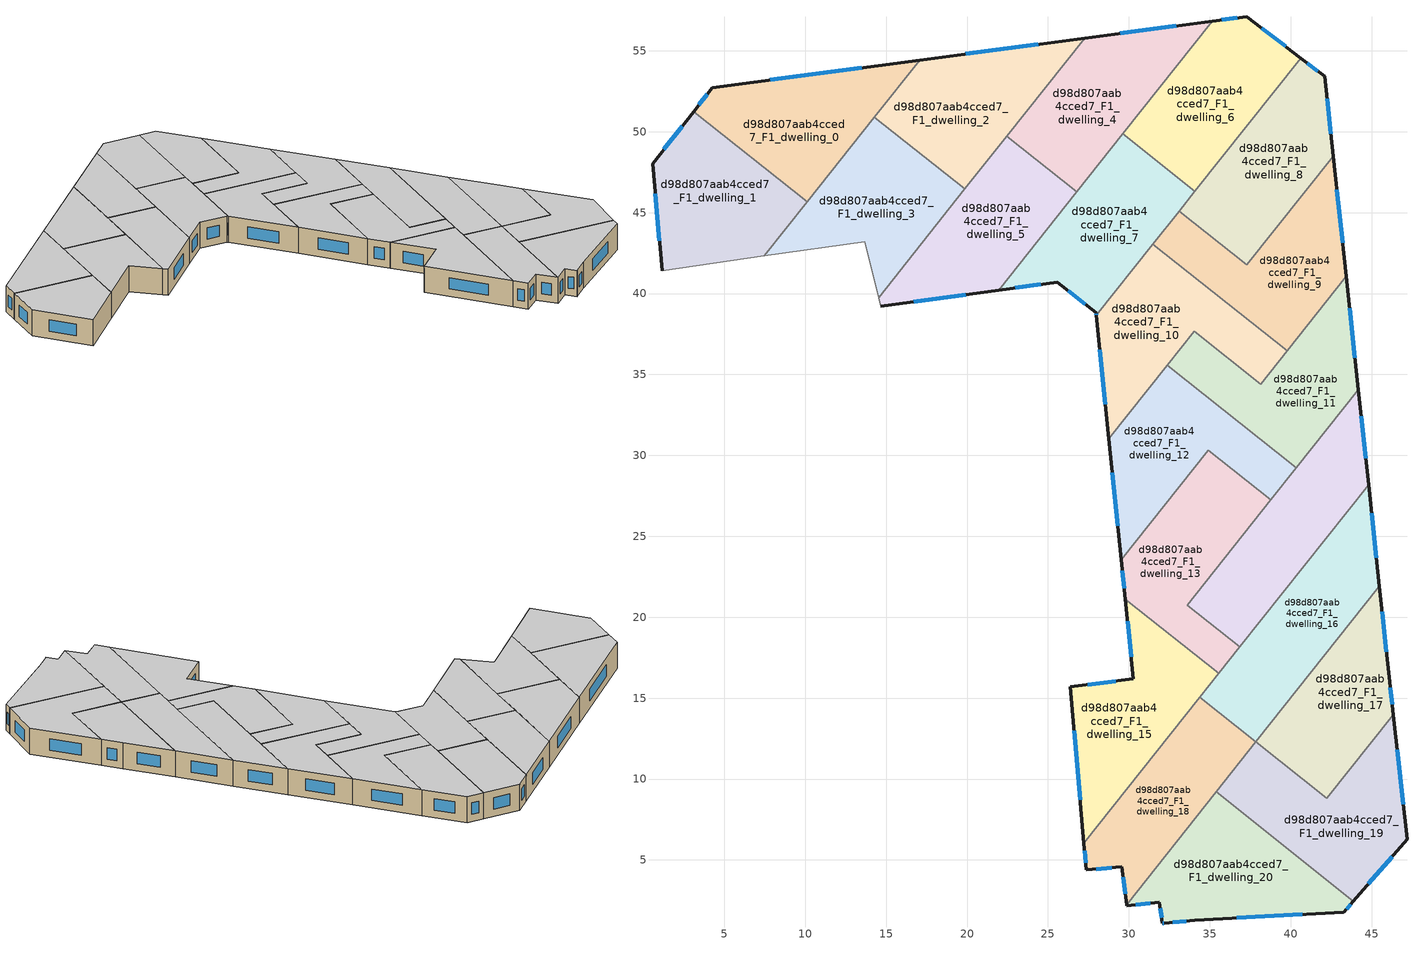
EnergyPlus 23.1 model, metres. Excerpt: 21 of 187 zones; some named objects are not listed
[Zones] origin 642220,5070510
d98d807aab4cced7_F1_dwelling_0
 floor to d98d807aab4cced7_F0_dwelling_0 (EU_floor_Construction): 17.07,54.42 10.12,45.67 3.1,51.24 4.27,52.72 z3
 wall outside (EU_wall_Construction): 17.07,54.42 4.27,52.72 3.1,51.24 z3:6
 wall to d98d807aab4cced7_F1_dwelling_1 (EU_wall_Construction): 3.1,51.24 10.12,45.67 z3:6
 wall to d98d807aab4cced7_F1_dwelling_3 (EU_wall_Construction): 10.12,45.67 14.27,50.9 z3:6
 wall to d98d807aab4cced7_F1_dwelling_2 (EU_wall_Construction): 14.27,50.9 17.07,54.42 z3:6
 window (EU_Window_Construction): 3.94,52.31 3.43,51.65 / 13.48,53.95 7.85,53.2 z3.84:5.16
 ceiling to d98d807aab4cced7_F2_dwelling_0 (EU_floor_Construction): 10.12,45.67 17.07,54.42 4.27,52.72 3.1,51.24 z6
d98d807aab4cced7_F1_dwelling_1
 floor to d98d807aab4cced7_F0_dwelling_1 (EU_floor_Construction): 10.12,45.67 7.46,42.32 1.16,41.42 0.56,48.02 3.1,51.24 z3
 wall outside (EU_wall_Construction): 3.1,51.24 0.56,48.02 1.16,41.42 z3:6
 wall adiabatic (EU_wall_Construction): 1.16,41.42 7.46,42.32 z3:6
 wall to d98d807aab4cced7_F1_dwelling_3 (EU_wall_Construction): 7.46,42.32 10.12,45.67 z3:6
 window (EU_Window_Construction): 0.73,46.17 1,43.27 / 2.39,50.34 1.28,48.92 z3.84:5.16
 ceiling to d98d807aab4cced7_F2_dwelling_1 (EU_floor_Construction): 7.46,42.32 10.12,45.67 3.1,51.24 0.56,48.02 1.16,41.42 z6
d98d807aab4cced7_F1_dwelling_10
 floor to d98d807aab4cced7_F0_dwelling_10 (EU_floor_Construction): 39.79,36.47 38.14,34.4 34.03,37.66 28.77,31.03 28,38.65 31.49,43.05 z3
 wall outside (EU_wall_Construction): 28,38.65 28.77,31.03 z3:6
 wall to d98d807aab4cced7_F1_dwelling_9 (EU_wall_Construction): 39.79,36.47 31.49,43.05 z3:6
 wall to d98d807aab4cced7_F1_dwelling_11 (EU_wall_Construction): 32.36,35.56 34.03,37.66 38.14,34.4 39.79,36.47 z3:6
 wall to d98d807aab4cced7_F1_dwelling_12 (EU_wall_Construction): 28.77,31.03 32.36,35.56 z3:6
 wall to d98d807aab4cced7_F1_dwelling_7 (EU_wall_Construction): 31.49,43.05 28,38.65 z3:6
 window (EU_Window_Construction): 28.21,36.52 28.55,33.17 z3.84:5.16
 ceiling to d98d807aab4cced7_F2_dwelling_10 (EU_floor_Construction): 38.14,34.4 39.79,36.47 31.49,43.05 28,38.65 28.77,31.03 34.03,37.66 z6
d98d807aab4cced7_F1_dwelling_11
 floor to d98d807aab4cced7_F0_dwelling_11 (EU_floor_Construction): 43.43,41.05 44.18,34.06 40.34,29.23 32.36,35.56 34.03,37.66 38.14,34.4 z3
 wall outside (EU_wall_Construction): 44.18,34.06 43.43,41.05 z3:6
 wall to d98d807aab4cced7_F1_dwelling_12 (EU_wall_Construction): 32.36,35.56 40.34,29.23 z3:6
 wall to d98d807aab4cced7_F1_dwelling_14 (EU_wall_Construction): 40.34,29.23 44.18,34.06 z3:6
 wall to d98d807aab4cced7_F1_dwelling_9 (EU_wall_Construction): 43.43,41.05 39.79,36.47 z3:6
 window (EU_Window_Construction): 43.97,36.02 43.64,39.1 z3.84:5.16
 ceiling to d98d807aab4cced7_F2_dwelling_11 (EU_floor_Construction): 40.34,29.23 44.18,34.06 43.43,41.05 38.14,34.4 34.03,37.66 32.36,35.56 z6
d98d807aab4cced7_F1_dwelling_12
 floor to d98d807aab4cced7_F0_dwelling_12 (EU_floor_Construction): 40.34,29.23 38.78,27.26 34.91,30.33 29.53,23.55 28.77,31.03 32.36,35.56 z3
 wall outside (EU_wall_Construction): 28.77,31.03 29.53,23.55 z3:6
 wall to d98d807aab4cced7_F1_dwelling_13 (EU_wall_Construction): 29.53,23.55 34.91,30.33 38.78,27.26 z3:6
 wall to d98d807aab4cced7_F1_dwelling_14 (EU_wall_Construction): 38.78,27.26 40.34,29.23 z3:6
 window (EU_Window_Construction): 28.98,28.93 29.32,25.64 z3.84:5.16
 ceiling to d98d807aab4cced7_F2_dwelling_12 (EU_floor_Construction): 38.78,27.26 40.34,29.23 32.36,35.56 28.77,31.03 29.53,23.55 34.91,30.33 z6
d98d807aab4cced7_F1_dwelling_13
 floor to d98d807aab4cced7_F0_dwelling_13 (EU_floor_Construction): 38.78,27.26 33.61,20.75 36.86,18.16 35.56,16.53 29.78,21.12 29.53,23.55 34.91,30.33 z3
 wall outside (EU_wall_Construction): 29.53,23.55 29.78,21.12 z3:6
 wall to d98d807aab4cced7_F1_dwelling_14 (EU_wall_Construction): 36.86,18.16 33.61,20.75 38.78,27.26 z3:6
 wall to d98d807aab4cced7_F1_dwelling_15 (EU_wall_Construction): 29.78,21.12 35.56,16.53 z3:6
 wall to d98d807aab4cced7_F1_dwelling_16 (EU_wall_Construction): 35.56,16.53 36.86,18.16 z3:6
 window (EU_Window_Construction): 29.6,22.87 29.71,21.8 z3.84:5.16
 ceiling to d98d807aab4cced7_F2_dwelling_13 (EU_floor_Construction): 36.86,18.16 33.61,20.75 38.78,27.26 34.91,30.33 29.53,23.55 29.78,21.12 35.56,16.53 z6
d98d807aab4cced7_F1_dwelling_14
 floor to d98d807aab4cced7_F0_dwelling_14 (EU_floor_Construction): 44.18,34.06 44.81,28.17 36.86,18.16 33.61,20.75 z3
 wall outside (EU_wall_Construction): 44.81,28.17 44.18,34.06 z3:6
 wall to d98d807aab4cced7_F1_dwelling_16 (EU_wall_Construction): 36.86,18.16 44.81,28.17 z3:6
 window (EU_Window_Construction): 44.63,29.82 44.35,32.41 z3.84:5.16
 ceiling to d98d807aab4cced7_F2_dwelling_14 (EU_floor_Construction): 36.86,18.16 44.81,28.17 44.18,34.06 33.61,20.75 z6
d98d807aab4cced7_F1_dwelling_15
 floor to d98d807aab4cced7_F0_dwelling_15 (EU_floor_Construction): 35.56,16.53 27.23,6.02 26.37,15.69 30.28,16.19 29.78,21.12 z3
 wall outside (EU_wall_Construction): 29.78,21.12 30.28,16.19 26.37,15.69 27.23,6.02 z3:6
 wall to d98d807aab4cced7_F1_dwelling_18 (EU_wall_Construction): 27.23,6.02 34.39,15.04 z3:6
 wall to d98d807aab4cced7_F1_dwelling_16 (EU_wall_Construction): 34.39,15.04 35.56,16.53 z3:6
 window (EU_Window_Construction): 29.18,16.05 27.47,15.83 / 29.92,19.74 30.14,17.57 / 26.61,12.98 26.99,8.73 z3.84:5.16
 ceiling to d98d807aab4cced7_F2_dwelling_15 (EU_floor_Construction): 27.23,6.02 35.56,16.53 29.78,21.12 30.28,16.19 26.37,15.69 z6
d98d807aab4cced7_F1_dwelling_16
 floor to d98d807aab4cced7_F0_dwelling_16 (EU_floor_Construction): 44.81,28.17 45.48,21.92 37.84,12.3 34.39,15.04 z3
 wall outside (EU_wall_Construction): 45.48,21.92 44.81,28.17 z3:6
 wall to d98d807aab4cced7_F1_dwelling_17 (EU_wall_Construction): 37.84,12.3 45.48,21.92 z3:6
 wall to d98d807aab4cced7_F1_dwelling_18 (EU_wall_Construction): 34.39,15.04 37.84,12.3 z3:6
 window (EU_Window_Construction): 45.29,23.68 45,26.42 z3.84:5.16
 ceiling to d98d807aab4cced7_F2_dwelling_16 (EU_floor_Construction): 37.84,12.3 45.48,21.92 44.81,28.17 34.39,15.04 z6
d98d807aab4cced7_F1_dwelling_17
 floor to d98d807aab4cced7_F0_dwelling_17 (EU_floor_Construction): 45.48,21.92 46.09,16.28 46.34,13.97 42.24,8.81 37.84,12.3 z3
 wall outside (EU_wall_Construction): 46.34,13.97 46.09,16.28 45.48,21.92 z3:6
 wall to d98d807aab4cced7_F1_dwelling_19 (EU_wall_Construction): 37.84,12.3 42.24,8.81 46.34,13.97 z3:6
 window (EU_Window_Construction): 45.92,17.86 45.65,20.34 / 46.27,14.62 46.16,15.64 z3.84:5.16
 ceiling to d98d807aab4cced7_F2_dwelling_17 (EU_floor_Construction): 42.24,8.81 46.34,13.97 46.09,16.28 45.48,21.92 37.84,12.3 z6
d98d807aab4cced7_F1_dwelling_18
 floor to d98d807aab4cced7_F0_dwelling_18 (EU_floor_Construction): 37.84,12.3 29.86,2.25 29.57,4.58 27.37,4.38 27.23,6.02 34.39,15.04 z3
 wall outside (EU_wall_Construction): 27.23,6.02 27.37,4.38 29.57,4.58 29.86,2.25 z3:6
 wall to d98d807aab4cced7_F1_dwelling_20 (EU_wall_Construction): 29.86,2.25 35.39,9.2 z3:6
 wall to d98d807aab4cced7_F1_dwelling_19 (EU_wall_Construction): 35.39,9.2 37.84,12.3 z3:6
 window (EU_Window_Construction): 29.65,3.93 29.78,2.9 / 27.99,4.44 28.96,4.52 / 27.27,5.56 27.33,4.84 z3.84:5.16
 ceiling to d98d807aab4cced7_F2_dwelling_18 (EU_floor_Construction): 29.86,2.25 37.84,12.3 34.39,15.04 27.23,6.02 27.37,4.38 29.57,4.58 z6
d98d807aab4cced7_F1_dwelling_19
 floor to d98d807aab4cced7_F0_dwelling_19 (EU_floor_Construction): 46.34,13.97 47.19,6.28 43.88,2.46 35.39,9.2 37.84,12.3 42.24,8.81 z3
 wall outside (EU_wall_Construction): 43.88,2.46 47.19,6.28 46.34,13.97 z3:6
 wall to d98d807aab4cced7_F1_dwelling_20 (EU_wall_Construction): 35.39,9.2 43.88,2.46 z3:6
 window (EU_Window_Construction): 44.81,3.53 46.26,5.21 / 46.95,8.43 46.58,11.82 z3.84:5.16
 ceiling to d98d807aab4cced7_F2_dwelling_19 (EU_floor_Construction): 43.88,2.46 47.19,6.28 46.34,13.97 42.24,8.81 37.84,12.3 35.39,9.2 z6
d98d807aab4cced7_F1_dwelling_2
 floor to d98d807aab4cced7_F0_dwelling_2 (EU_floor_Construction): 27.26,55.78 19.86,46.46 14.27,50.9 17.07,54.42 z3
 wall outside (EU_wall_Construction): 27.26,55.78 17.07,54.42 z3:6
 wall to d98d807aab4cced7_F1_dwelling_3 (EU_wall_Construction): 14.27,50.9 19.86,46.46 z3:6
 wall to d98d807aab4cced7_F1_dwelling_4 (EU_wall_Construction): 22.45,49.71 27.26,55.78 z3:6
 wall to d98d807aab4cced7_F1_dwelling_5 (EU_wall_Construction): 19.86,46.46 22.45,49.71 z3:6
 window (EU_Window_Construction): 24.4,55.4 19.92,54.8 z3.84:5.16
 ceiling to d98d807aab4cced7_F2_dwelling_2 (EU_floor_Construction): 19.86,46.46 27.26,55.78 17.07,54.42 14.27,50.9 z6
d98d807aab4cced7_F1_dwelling_20
 floor to d98d807aab4cced7_F0_dwelling_20 (EU_floor_Construction): 43.88,2.46 43.28,1.78 34.07,1.28 32.18,1.09 32.07,1.08 31.87,2.38 29.87,2.18 29.86,2.25 35.39,9.2 z3
 wall outside (EU_wall_Construction): 29.86,2.25 29.87,2.18 31.87,2.38 32.07,1.08 32.18,1.09 34.07,1.28 43.28,1.78 43.88,2.46 z3:6
 window (EU_Window_Construction): 31.93,2.01 32.02,1.44 / 30.43,2.23 31.31,2.32 / 43.45,1.97 43.71,2.27 / 36.65,1.42 40.7,1.64 / 32.71,1.14 33.54,1.22 / 32.1,1.08 32.15,1.08 z3.84:5.16
 ceiling to d98d807aab4cced7_F2_dwelling_20 (EU_floor_Construction): 43.28,1.78 43.88,2.46 35.39,9.2 29.86,2.25 29.87,2.18 31.87,2.38 32.07,1.08 32.18,1.09 34.07,1.28 z6
d98d807aab4cced7_F1_dwelling_3
 floor to d98d807aab4cced7_F0_dwelling_3 (EU_floor_Construction): 19.86,46.46 14.54,39.75 13.67,43.21 7.46,42.32 14.27,50.9 z3
 wall adiabatic (EU_wall_Construction): 7.46,42.32 13.67,43.21 14.54,39.75 z3:6
 wall to d98d807aab4cced7_F1_dwelling_5 (EU_wall_Construction): 14.54,39.75 19.86,46.46 z3:6
 ceiling to d98d807aab4cced7_F2_dwelling_3 (EU_floor_Construction): 14.54,39.75 19.86,46.46 14.27,50.9 7.46,42.32 13.67,43.21 z6
d98d807aab4cced7_F1_dwelling_4
 floor to d98d807aab4cced7_F0_dwelling_4 (EU_floor_Construction): 35.14,56.83 26.77,46.28 22.44,49.71 27.26,55.78 z3
 wall outside (EU_wall_Construction): 35.14,56.83 27.26,55.78 z3:6
 wall to d98d807aab4cced7_F1_dwelling_5 (EU_wall_Construction): 22.44,49.71 26.77,46.28 z3:6
 wall to d98d807aab4cced7_F1_dwelling_6 (EU_wall_Construction): 29.61,49.86 35.14,56.83 z3:6
 wall to d98d807aab4cced7_F1_dwelling_7 (EU_wall_Construction): 26.77,46.28 29.61,49.86 z3:6
 window (EU_Window_Construction): 32.93,56.54 29.47,56.07 z3.84:5.16
 ceiling to d98d807aab4cced7_F2_dwelling_4 (EU_floor_Construction): 26.77,46.28 35.14,56.83 27.26,55.78 22.44,49.71 z6
d98d807aab4cced7_F1_dwelling_5
 floor to d98d807aab4cced7_F0_dwelling_5 (EU_floor_Construction): 26.77,46.28 21.95,40.21 14.67,39.21 14.54,39.75 22.44,49.71 z3
 wall outside (EU_wall_Construction): 14.67,39.21 21.95,40.21 z3:6
 wall adiabatic (EU_wall_Construction): 14.54,39.75 14.67,39.21 z3:6
 wall to d98d807aab4cced7_F1_dwelling_7 (EU_wall_Construction): 21.95,40.21 26.77,46.28 z3:6
 window (EU_Window_Construction): 16.71,39.49 19.91,39.93 z3.84:5.16
 ceiling to d98d807aab4cced7_F2_dwelling_5 (EU_floor_Construction): 21.95,40.21 26.77,46.28 22.44,49.71 14.54,39.75 14.67,39.21 z6
d98d807aab4cced7_F1_dwelling_6
 floor to d98d807aab4cced7_F0_dwelling_6 (EU_floor_Construction): 40.62,54.55 34.08,46.32 29.61,49.86 35.14,56.83 37.29,57.12 z3
 wall outside (EU_wall_Construction): 40.62,54.55 37.29,57.12 35.14,56.83 z3:6
 wall to d98d807aab4cced7_F1_dwelling_7 (EU_wall_Construction): 29.61,49.86 34.08,46.32 z3:6
 wall to d98d807aab4cced7_F1_dwelling_8 (EU_wall_Construction): 34.08,46.32 40.62,54.55 z3:6
 window (EU_Window_Construction): 36.69,57.03 35.74,56.91 / 39.68,55.27 38.22,56.4 z3.84:5.16
 ceiling to d98d807aab4cced7_F2_dwelling_6 (EU_floor_Construction): 34.08,46.32 40.62,54.55 37.29,57.12 35.14,56.83 29.61,49.86 z6
d98d807aab4cced7_F1_dwelling_7
 floor to d98d807aab4cced7_F0_dwelling_7 (EU_floor_Construction): 34.08,46.32 28,38.65 27.98,38.8 25.58,40.71 21.95,40.21 29.61,49.86 z3
 wall outside (EU_wall_Construction): 21.95,40.21 25.58,40.71 27.98,38.8 28,38.65 z3:6
 wall to d98d807aab4cced7_F1_dwelling_9 (EU_wall_Construction): 31.49,43.05 33.1,45.09 z3:6
 wall to d98d807aab4cced7_F1_dwelling_8 (EU_wall_Construction): 33.1,45.09 34.08,46.32 z3:6
 window (EU_Window_Construction): 26.25,40.17 27.31,39.34 / 22.97,40.35 24.56,40.57 / 27.99,38.76 27.99,38.69 z3.84:5.16
 ceiling to d98d807aab4cced7_F2_dwelling_7 (EU_floor_Construction): 28,38.65 34.08,46.32 29.61,49.86 21.95,40.21 25.58,40.71 27.98,38.8 z6
d98d807aab4cced7_F1_dwelling_8
 floor to d98d807aab4cced7_F0_dwelling_8 (EU_floor_Construction): 42.1,53.41 42.62,48.49 37.29,41.76 33.1,45.09 40.62,54.55 z3
 wall outside (EU_wall_Construction): 42.62,48.49 42.1,53.41 40.62,54.55 z3:6
 wall to d98d807aab4cced7_F1_dwelling_9 (EU_wall_Construction): 33.1,45.09 37.29,41.76 42.62,48.49 z3:6
 window (EU_Window_Construction): 42.48,49.87 42.24,52.03 / 41.68,53.73 41.03,54.23 z3.84:5.16
 ceiling to d98d807aab4cced7_F2_dwelling_8 (EU_floor_Construction): 37.29,41.76 42.62,48.49 42.1,53.41 40.62,54.55 33.1,45.09 z6
d98d807aab4cced7_F1_dwelling_9
 floor to d98d807aab4cced7_F0_dwelling_9 (EU_floor_Construction): 42.62,48.49 43.43,41.05 39.79,36.47 31.49,43.05 33.1,45.09 37.29,41.76 z3
 wall outside (EU_wall_Construction): 43.43,41.05 42.62,48.49 z3:6
 window (EU_Window_Construction): 43.2,43.14 42.85,46.41 z3.84:5.16
 ceiling to d98d807aab4cced7_F2_dwelling_9 (EU_floor_Construction): 39.79,36.47 43.43,41.05 42.62,48.49 37.29,41.76 33.1,45.09 31.49,43.05 z6
[Building]
EU S2 Campaign: North Axis=0; Terrain=City; Solar Distribution=FullExterior
[Site:Location]
Lyon-Bron: Latitude=45.75; Longitude=5; Time Zone=1; Elevation=198
[SizingPeriod:WeatherFileDays]
AnnualSizingPeriod: Begin Month=1; Begin Day of Month=1; End Month=12; End Day of Month=31; Day of Week for Start Day=Monday; Use Weather File Daylight Saving Period=No; Use Weather File Rain and Snow Indicators=No
[MATERIAL]
EU_InternalMass_Material: Roughness=MediumRough; Thickness=0.1; Conductivity=1; Density=1800; Specific Heat=900; Thermal Absorptance=0.9; Solar Absorptance=0.7; Visible Absorptance=0.7
[MATERIAL:NOMASS] Roughness=MediumRough; Thermal Absorptance=0.9; Solar Absorptance=0.7; Visible Absorptance=0.7
Name | Thermal Resistance
EU_wall_NoMass | 0.776494
EU_floor_NoMass | 0.421597
[WINDOWMATERIAL:SIMPLEGLAZINGSYSTEM]
EU_Window_SimpleGlazing: UFactor=4.24961; Solar Heat Gain Coefficient=0.83; Visible Transmittance=0.83
[CONSTRUCTION]
EU_wall_Construction: EU_wall_NoMass
EU_floor_Construction: EU_floor_NoMass
EU_Window_Construction: EU_Window_SimpleGlazing
EU_InternalMass_Construction: EU_InternalMass_Material
[ZONE] Type=1; Multiplier=1; Ceiling Height=autocalculate; Floor Area=autocalculate; Part of Total Floor Area=Yes
Name | Volume
d98d807aab4cced7_F1_dwelling_0; d98d807aab4cced7_F1_dwelling_13 | 175.68
d98d807aab4cced7_F1_dwelling_1 | 175.648
d98d807aab4cced7_F1_dwelling_10 | 175.675
d98d807aab4cced7_F1_dwelling_11 | 170.711
d98d807aab4cced7_F1_dwelling_12 | 170.685
d98d807aab4cced7_F1_dwelling_14 | 185.61
d98d807aab4cced7_F1_dwelling_15 | 175.679
d98d807aab4cced7_F1_dwelling_16 | 192.271
d98d807aab4cced7_F1_dwelling_17 | 159.032
d98d807aab4cced7_F1_dwelling_18 | 158.946
d98d807aab4cced7_F1_dwelling_19 | 192.319
d98d807aab4cced7_F1_dwelling_2 | 175.661
d98d807aab4cced7_F1_dwelling_20 | 175.684
d98d807aab4cced7_F1_dwelling_3 | 175.674
d98d807aab4cced7_F1_dwelling_4 | 175.668
d98d807aab4cced7_F1_dwelling_5 | 175.671
d98d807aab4cced7_F1_dwelling_6 | 175.687
d98d807aab4cced7_F1_dwelling_7 | 175.686
d98d807aab4cced7_F1_dwelling_8 | 175.676
d98d807aab4cced7_F1_dwelling_9 | 175.682
[INTERNALMASS] Construction=EU_InternalMass_Construction
Name | Zone or ZoneList | Surface Area
d98d807aab4cced7_F1_dwelling_0_EU_InternalMass | d98d807aab4cced7_F1_dwelling_0 | 58.5616
d98d807aab4cced7_F1_dwelling_1_EU_InternalMass | d98d807aab4cced7_F1_dwelling_1 | 58.5511
d98d807aab4cced7_F1_dwelling_2_EU_InternalMass | d98d807aab4cced7_F1_dwelling_2 | 58.556
d98d807aab4cced7_F1_dwelling_3_EU_InternalMass | d98d807aab4cced7_F1_dwelling_3 | 58.5589
d98d807aab4cced7_F1_dwelling_4_EU_InternalMass | d98d807aab4cced7_F1_dwelling_4 | 58.5561
d98d807aab4cced7_F1_dwelling_5_EU_InternalMass | d98d807aab4cced7_F1_dwelling_5 | 58.5575
d98d807aab4cced7_F1_dwelling_6_EU_InternalMass | d98d807aab4cced7_F1_dwelling_6 | 58.5614
d98d807aab4cced7_F1_dwelling_7_EU_InternalMass | d98d807aab4cced7_F1_dwelling_7 | 58.5613
d98d807aab4cced7_F1_dwelling_8_EU_InternalMass | d98d807aab4cced7_F1_dwelling_8 | 58.5594
d98d807aab4cced7_F1_dwelling_9_EU_InternalMass | d98d807aab4cced7_F1_dwelling_9 | 58.5598
d98d807aab4cced7_F1_dwelling_10_EU_InternalMass | d98d807aab4cced7_F1_dwelling_10 | 58.5608
d98d807aab4cced7_F1_dwelling_11_EU_InternalMass | d98d807aab4cced7_F1_dwelling_11 | 56.904
d98d807aab4cced7_F1_dwelling_12_EU_InternalMass | d98d807aab4cced7_F1_dwelling_12 | 56.896
d98d807aab4cced7_F1_dwelling_13_EU_InternalMass | d98d807aab4cced7_F1_dwelling_13 | 58.5602
d98d807aab4cced7_F1_dwelling_14_EU_InternalMass | d98d807aab4cced7_F1_dwelling_14 | 61.8729
d98d807aab4cced7_F1_dwelling_15_EU_InternalMass | d98d807aab4cced7_F1_dwelling_15 | 58.5589
d98d807aab4cced7_F1_dwelling_16_EU_InternalMass | d98d807aab4cced7_F1_dwelling_16 | 64.0927
d98d807aab4cced7_F1_dwelling_17_EU_InternalMass | d98d807aab4cced7_F1_dwelling_17 | 53.0151
d98d807aab4cced7_F1_dwelling_18_EU_InternalMass | d98d807aab4cced7_F1_dwelling_18 | 53.0148
d98d807aab4cced7_F1_dwelling_19_EU_InternalMass | d98d807aab4cced7_F1_dwelling_19 | 64.1057
d98d807aab4cced7_F1_dwelling_20_EU_InternalMass | d98d807aab4cced7_F1_dwelling_20 | 58.5615
[OTHEREQUIPMENT] Fuel Type=Electricity; Design Level Calculation Method=Watts/Area; Power per Zone Floor Area=1; Fraction Latent=0; Fraction Radiant=0; Fraction Lost=0; Carbon Dioxide Generation Rate=0; EndUse Subcategory=EU_Step8_InternalGains
Name | Zone or ZoneList or Space or SpaceList | Schedule
EU_Step8_InternalGain_d98d807aab4cced7_F1_dwelling_0_f000 | d98d807aab4cced7_F1_dwelling_0 | EU_Step8_GainSchedule_d98d807aab4cced7_F1_dwelling_0_f000
EU_Step8_InternalGain_d98d807aab4cced7_F1_dwelling_1_f000 | d98d807aab4cced7_F1_dwelling_1 | EU_Step8_GainSchedule_d98d807aab4cced7_F1_dwelling_1_f000
EU_Step8_InternalGain_d98d807aab4cced7_F1_dwelling_2_f000 | d98d807aab4cced7_F1_dwelling_2 | EU_Step8_GainSchedule_d98d807aab4cced7_F1_dwelling_2_f000
EU_Step8_InternalGain_d98d807aab4cced7_F1_dwelling_3_f000 | d98d807aab4cced7_F1_dwelling_3 | EU_Step8_GainSchedule_d98d807aab4cced7_F1_dwelling_3_f000
EU_Step8_InternalGain_d98d807aab4cced7_F1_dwelling_4_f000 | d98d807aab4cced7_F1_dwelling_4 | EU_Step8_GainSchedule_d98d807aab4cced7_F1_dwelling_4_f000
EU_Step8_InternalGain_d98d807aab4cced7_F1_dwelling_5_f000 | d98d807aab4cced7_F1_dwelling_5 | EU_Step8_GainSchedule_d98d807aab4cced7_F1_dwelling_5_f000
EU_Step8_InternalGain_d98d807aab4cced7_F1_dwelling_6_f000 | d98d807aab4cced7_F1_dwelling_6 | EU_Step8_GainSchedule_d98d807aab4cced7_F1_dwelling_6_f000
EU_Step8_InternalGain_d98d807aab4cced7_F1_dwelling_7_f000 | d98d807aab4cced7_F1_dwelling_7 | EU_Step8_GainSchedule_d98d807aab4cced7_F1_dwelling_7_f000
EU_Step8_InternalGain_d98d807aab4cced7_F1_dwelling_8_f000 | d98d807aab4cced7_F1_dwelling_8 | EU_Step8_GainSchedule_d98d807aab4cced7_F1_dwelling_8_f000
EU_Step8_InternalGain_d98d807aab4cced7_F1_dwelling_9_f000 | d98d807aab4cced7_F1_dwelling_9 | EU_Step8_GainSchedule_d98d807aab4cced7_F1_dwelling_9_f000
EU_Step8_InternalGain_d98d807aab4cced7_F1_dwelling_10_f000 | d98d807aab4cced7_F1_dwelling_10 | EU_Step8_GainSchedule_d98d807aab4cced7_F1_dwelling_10_f000
EU_Step8_InternalGain_d98d807aab4cced7_F1_dwelling_11_f000 | d98d807aab4cced7_F1_dwelling_11 | EU_Step8_GainSchedule_d98d807aab4cced7_F1_dwelling_11_f000
EU_Step8_InternalGain_d98d807aab4cced7_F1_dwelling_12_f000 | d98d807aab4cced7_F1_dwelling_12 | EU_Step8_GainSchedule_d98d807aab4cced7_F1_dwelling_12_f000
EU_Step8_InternalGain_d98d807aab4cced7_F1_dwelling_13_f000 | d98d807aab4cced7_F1_dwelling_13 | EU_Step8_GainSchedule_d98d807aab4cced7_F1_dwelling_13_f000
EU_Step8_InternalGain_d98d807aab4cced7_F1_dwelling_14_f000 | d98d807aab4cced7_F1_dwelling_14 | EU_Step8_GainSchedule_d98d807aab4cced7_F1_dwelling_14_f000
EU_Step8_InternalGain_d98d807aab4cced7_F1_dwelling_15_f000 | d98d807aab4cced7_F1_dwelling_15 | EU_Step8_GainSchedule_d98d807aab4cced7_F1_dwelling_15_f000
EU_Step8_InternalGain_d98d807aab4cced7_F1_dwelling_16_f000 | d98d807aab4cced7_F1_dwelling_16 | EU_Step8_GainSchedule_d98d807aab4cced7_F1_dwelling_16_f000
EU_Step8_InternalGain_d98d807aab4cced7_F1_dwelling_17_f000 | d98d807aab4cced7_F1_dwelling_17 | EU_Step8_GainSchedule_d98d807aab4cced7_F1_dwelling_17_f000
EU_Step8_InternalGain_d98d807aab4cced7_F1_dwelling_18_f000 | d98d807aab4cced7_F1_dwelling_18 | EU_Step8_GainSchedule_d98d807aab4cced7_F1_dwelling_18_f000
EU_Step8_InternalGain_d98d807aab4cced7_F1_dwelling_19_f000 | d98d807aab4cced7_F1_dwelling_19 | EU_Step8_GainSchedule_d98d807aab4cced7_F1_dwelling_19_f000
EU_Step8_InternalGain_d98d807aab4cced7_F1_dwelling_20_f000 | d98d807aab4cced7_F1_dwelling_20 | EU_Step8_GainSchedule_d98d807aab4cced7_F1_dwelling_20_f000
[ZONEVENTILATION:DESIGNFLOWRATE] Schedule=EU_AlwaysOn; Design Flow Rate Calculation Method=AirChanges/Hour; Air Changes per Hour=0.693814; Ventilation Type=Natural; Fan Pressure Rise=0; Fan Total Efficiency=1; Constant Term Coefficient=1; Temperature Term Coefficient=0; Velocity Term Coefficient=0; Velocity Squared Term Coefficient=0; Minimum Indoor Temperature=-100; Maximum Indoor Temperature=100; Delta Temperature=-100; Minimum Outdoor Temperature=-100; Maximum Outdoor Temperature=100; Maximum Wind Speed=40
Name | Zone or ZoneList or Space or SpaceList
EU_ConstantAir_d98d807aab4cced7_F1_dwelling_0 | d98d807aab4cced7_F1_dwelling_0
EU_ConstantAir_d98d807aab4cced7_F1_dwelling_1 | d98d807aab4cced7_F1_dwelling_1
EU_ConstantAir_d98d807aab4cced7_F1_dwelling_2 | d98d807aab4cced7_F1_dwelling_2
EU_ConstantAir_d98d807aab4cced7_F1_dwelling_3 | d98d807aab4cced7_F1_dwelling_3
EU_ConstantAir_d98d807aab4cced7_F1_dwelling_4 | d98d807aab4cced7_F1_dwelling_4
EU_ConstantAir_d98d807aab4cced7_F1_dwelling_5 | d98d807aab4cced7_F1_dwelling_5
EU_ConstantAir_d98d807aab4cced7_F1_dwelling_6 | d98d807aab4cced7_F1_dwelling_6
EU_ConstantAir_d98d807aab4cced7_F1_dwelling_7 | d98d807aab4cced7_F1_dwelling_7
EU_ConstantAir_d98d807aab4cced7_F1_dwelling_8 | d98d807aab4cced7_F1_dwelling_8
EU_ConstantAir_d98d807aab4cced7_F1_dwelling_9 | d98d807aab4cced7_F1_dwelling_9
EU_ConstantAir_d98d807aab4cced7_F1_dwelling_10 | d98d807aab4cced7_F1_dwelling_10
EU_ConstantAir_d98d807aab4cced7_F1_dwelling_11 | d98d807aab4cced7_F1_dwelling_11
EU_ConstantAir_d98d807aab4cced7_F1_dwelling_12 | d98d807aab4cced7_F1_dwelling_12
EU_ConstantAir_d98d807aab4cced7_F1_dwelling_13 | d98d807aab4cced7_F1_dwelling_13
EU_ConstantAir_d98d807aab4cced7_F1_dwelling_14 | d98d807aab4cced7_F1_dwelling_14
EU_ConstantAir_d98d807aab4cced7_F1_dwelling_15 | d98d807aab4cced7_F1_dwelling_15
EU_ConstantAir_d98d807aab4cced7_F1_dwelling_16 | d98d807aab4cced7_F1_dwelling_16
EU_ConstantAir_d98d807aab4cced7_F1_dwelling_17 | d98d807aab4cced7_F1_dwelling_17
EU_ConstantAir_d98d807aab4cced7_F1_dwelling_18 | d98d807aab4cced7_F1_dwelling_18
EU_ConstantAir_d98d807aab4cced7_F1_dwelling_19 | d98d807aab4cced7_F1_dwelling_19
EU_ConstantAir_d98d807aab4cced7_F1_dwelling_20 | d98d807aab4cced7_F1_dwelling_20
[HVACTEMPLATE:ZONE:IDEALLOADSAIRSYSTEM] System Availability Schedule=EU_AlwaysOn; Maximum Heating Supply Air Temperature=50; Minimum Cooling Supply Air Temperature=13; Maximum Heating Supply Air Humidity Ratio=0.0156; Minimum Cooling Supply Air Humidity Ratio=0.0077; Heating Limit=NoLimit; Cooling Limit=NoLimit; Heating Availability Schedule=EU_AlwaysOn; Cooling Availability Schedule=EU_CoolingOff; Dehumidification Control Type=ConstantSensibleHeatRatio; Cooling Sensible Heat Ratio=0.7; Dehumidification Setpoint=60; Humidification Control Type=None; Humidification Setpoint=30; Outdoor Air Method=None; Outdoor Air Flow Rate per Person=0.00944; Outdoor Air Flow Rate per Zone Floor Area=0; Outdoor Air Flow Rate per Zone=0; Demand Controlled Ventilation Type=None; Outdoor Air Economizer Type=NoEconomizer; Heat Recovery Type=None; Sensible Heat Recovery Effectiveness=0.7; Latent Heat Recovery Effectiveness=0.65
Name | Template Thermostat
d98d807aab4cced7_F1_dwelling_0 | EU_HeatOnly_d98d807aab4cced7_F1_dwelling_0
d98d807aab4cced7_F1_dwelling_1 | EU_HeatOnly_d98d807aab4cced7_F1_dwelling_1
d98d807aab4cced7_F1_dwelling_2 | EU_HeatOnly_d98d807aab4cced7_F1_dwelling_2
d98d807aab4cced7_F1_dwelling_3 | EU_HeatOnly_d98d807aab4cced7_F1_dwelling_3
d98d807aab4cced7_F1_dwelling_4 | EU_HeatOnly_d98d807aab4cced7_F1_dwelling_4
d98d807aab4cced7_F1_dwelling_5 | EU_HeatOnly_d98d807aab4cced7_F1_dwelling_5
d98d807aab4cced7_F1_dwelling_6 | EU_HeatOnly_d98d807aab4cced7_F1_dwelling_6
d98d807aab4cced7_F1_dwelling_7 | EU_HeatOnly_d98d807aab4cced7_F1_dwelling_7
d98d807aab4cced7_F1_dwelling_8 | EU_HeatOnly_d98d807aab4cced7_F1_dwelling_8
d98d807aab4cced7_F1_dwelling_9 | EU_HeatOnly_d98d807aab4cced7_F1_dwelling_9
d98d807aab4cced7_F1_dwelling_10 | EU_HeatOnly_d98d807aab4cced7_F1_dwelling_10
d98d807aab4cced7_F1_dwelling_11 | EU_HeatOnly_d98d807aab4cced7_F1_dwelling_11
d98d807aab4cced7_F1_dwelling_12 | EU_HeatOnly_d98d807aab4cced7_F1_dwelling_12
d98d807aab4cced7_F1_dwelling_13 | EU_HeatOnly_d98d807aab4cced7_F1_dwelling_13
d98d807aab4cced7_F1_dwelling_14 | EU_HeatOnly_d98d807aab4cced7_F1_dwelling_14
d98d807aab4cced7_F1_dwelling_15 | EU_HeatOnly_d98d807aab4cced7_F1_dwelling_15
d98d807aab4cced7_F1_dwelling_16 | EU_HeatOnly_d98d807aab4cced7_F1_dwelling_16
d98d807aab4cced7_F1_dwelling_17 | EU_HeatOnly_d98d807aab4cced7_F1_dwelling_17
d98d807aab4cced7_F1_dwelling_18 | EU_HeatOnly_d98d807aab4cced7_F1_dwelling_18
d98d807aab4cced7_F1_dwelling_19 | EU_HeatOnly_d98d807aab4cced7_F1_dwelling_19
d98d807aab4cced7_F1_dwelling_20 | EU_HeatOnly_d98d807aab4cced7_F1_dwelling_20
[SIZING:ZONE] Zone Cooling Design Supply Air Temperature Input Method=SupplyAirTemperature; Zone Cooling Design Supply Air Temperature=13; Zone Heating Design Supply Air Temperature Input Method=SupplyAirTemperature; Zone Heating Design Supply Air Temperature=50; Zone Cooling Design Supply Air Humidity Ratio=0.008; Zone Heating Design Supply Air Humidity Ratio=0.008; Cooling Design Air Flow Method=DesignDay; Cooling Design Air Flow Rate=0; Cooling Minimum Air Flow per Zone Floor Area=0.000762; Cooling Minimum Air Flow=0; Cooling Minimum Air Flow Fraction=0.2; Heating Design Air Flow Method=DesignDay; Heating Design Air Flow Rate=0; Heating Maximum Air Flow per Zone Floor Area=0.002032; Heating Maximum Air Flow=0.141576; Heating Maximum Air Flow Fraction=0.3; Account for Dedicated Outdoor Air System=No; Dedicated Outdoor Air System Control Strategy=NeutralSupplyAir; Dedicated Outdoor Air Low Setpoint Temperature for Design=autosize; Dedicated Outdoor Air High Setpoint Temperature for Design=autosize; Zone Load Sizing Method=Sensible Load Only No Latent Load; Zone Latent Cooling Design Supply Air Humidity Ratio Input Method=HumidityRatioDifference; Zone Cooling Design Supply Air Humidity Ratio Difference=0.005; Zone Latent Heating Design Supply Air Humidity Ratio Input Method=HumidityRatioDifference; Zone Humidification Design Supply Air Humidity Ratio Difference=0.005
d98d807aab4cced7_F1_dwelling_0; d98d807aab4cced7_F1_dwelling_1; d98d807aab4cced7_F1_dwelling_2; d98d807aab4cced7_F1_dwelling_3; d98d807aab4cced7_F1_dwelling_4; d98d807aab4cced7_F1_dwelling_5; d98d807aab4cced7_F1_dwelling_6; d98d807aab4cced7_F1_dwelling_7; d98d807aab4cced7_F1_dwelling_8; d98d807aab4cced7_F1_dwelling_9; d98d807aab4cced7_F1_dwelling_10; d98d807aab4cced7_F1_dwelling_11; d98d807aab4cced7_F1_dwelling_12; d98d807aab4cced7_F1_dwelling_13; d98d807aab4cced7_F1_dwelling_14; d98d807aab4cced7_F1_dwelling_15; d98d807aab4cced7_F1_dwelling_16; d98d807aab4cced7_F1_dwelling_17; d98d807aab4cced7_F1_dwelling_18; d98d807aab4cced7_F1_dwelling_19; d98d807aab4cced7_F1_dwelling_20
[SCHEDULE:CONSTANT]
Name | Hourly Value
EU_AlwaysOn | 1
EU_CoolingOff | 0
[SCHEDULE:FILE] Column Number=1; Rows to Skip at Top=0; Number of Hours of Data=8760; Column Separator=Comma; Interpolate to Timestep=No; Minutes per Item=60; Adjust Schedule for Daylight Savings=Yes
Name | File
EU_Step8_GainSchedule_d98d807aab4cced7_F1_dwelling_0_f000 | ../../schedules/d98d807aab4cced7/d98d807aab4cced7_F1_dwelling_0_f000_gain.csv
EU_Step8_GainSchedule_d98d807aab4cced7_F1_dwelling_1_f000 | ../../schedules/d98d807aab4cced7/d98d807aab4cced7_F1_dwelling_1_f000_gain.csv
EU_Step8_GainSchedule_d98d807aab4cced7_F1_dwelling_2_f000 | ../../schedules/d98d807aab4cced7/d98d807aab4cced7_F1_dwelling_2_f000_gain.csv
EU_Step8_GainSchedule_d98d807aab4cced7_F1_dwelling_3_f000 | ../../schedules/d98d807aab4cced7/d98d807aab4cced7_F1_dwelling_3_f000_gain.csv
EU_Step8_GainSchedule_d98d807aab4cced7_F1_dwelling_4_f000 | ../../schedules/d98d807aab4cced7/d98d807aab4cced7_F1_dwelling_4_f000_gain.csv
EU_Step8_GainSchedule_d98d807aab4cced7_F1_dwelling_5_f000 | ../../schedules/d98d807aab4cced7/d98d807aab4cced7_F1_dwelling_5_f000_gain.csv
EU_Step8_GainSchedule_d98d807aab4cced7_F1_dwelling_6_f000 | ../../schedules/d98d807aab4cced7/d98d807aab4cced7_F1_dwelling_6_f000_gain.csv
EU_Step8_GainSchedule_d98d807aab4cced7_F1_dwelling_7_f000 | ../../schedules/d98d807aab4cced7/d98d807aab4cced7_F1_dwelling_7_f000_gain.csv
EU_Step8_GainSchedule_d98d807aab4cced7_F1_dwelling_8_f000 | ../../schedules/d98d807aab4cced7/d98d807aab4cced7_F1_dwelling_8_f000_gain.csv
EU_Step8_GainSchedule_d98d807aab4cced7_F1_dwelling_9_f000 | ../../schedules/d98d807aab4cced7/d98d807aab4cced7_F1_dwelling_9_f000_gain.csv
EU_Step8_GainSchedule_d98d807aab4cced7_F1_dwelling_10_f000 | ../../schedules/d98d807aab4cced7/d98d807aab4cced7_F1_dwelling_10_f000_gain.csv
EU_Step8_GainSchedule_d98d807aab4cced7_F1_dwelling_11_f000 | ../../schedules/d98d807aab4cced7/d98d807aab4cced7_F1_dwelling_11_f000_gain.csv
EU_Step8_GainSchedule_d98d807aab4cced7_F1_dwelling_12_f000 | ../../schedules/d98d807aab4cced7/d98d807aab4cced7_F1_dwelling_12_f000_gain.csv
EU_Step8_GainSchedule_d98d807aab4cced7_F1_dwelling_13_f000 | ../../schedules/d98d807aab4cced7/d98d807aab4cced7_F1_dwelling_13_f000_gain.csv
EU_Step8_GainSchedule_d98d807aab4cced7_F1_dwelling_14_f000 | ../../schedules/d98d807aab4cced7/d98d807aab4cced7_F1_dwelling_14_f000_gain.csv
EU_Step8_GainSchedule_d98d807aab4cced7_F1_dwelling_15_f000 | ../../schedules/d98d807aab4cced7/d98d807aab4cced7_F1_dwelling_15_f000_gain.csv
EU_Step8_GainSchedule_d98d807aab4cced7_F1_dwelling_16_f000 | ../../schedules/d98d807aab4cced7/d98d807aab4cced7_F1_dwelling_16_f000_gain.csv
EU_Step8_GainSchedule_d98d807aab4cced7_F1_dwelling_17_f000 | ../../schedules/d98d807aab4cced7/d98d807aab4cced7_F1_dwelling_17_f000_gain.csv
EU_Step8_GainSchedule_d98d807aab4cced7_F1_dwelling_18_f000 | ../../schedules/d98d807aab4cced7/d98d807aab4cced7_F1_dwelling_18_f000_gain.csv
EU_Step8_GainSchedule_d98d807aab4cced7_F1_dwelling_19_f000 | ../../schedules/d98d807aab4cced7/d98d807aab4cced7_F1_dwelling_19_f000_gain.csv
EU_Step8_GainSchedule_d98d807aab4cced7_F1_dwelling_20_f000 | ../../schedules/d98d807aab4cced7/d98d807aab4cced7_F1_dwelling_20_f000_gain.csv
